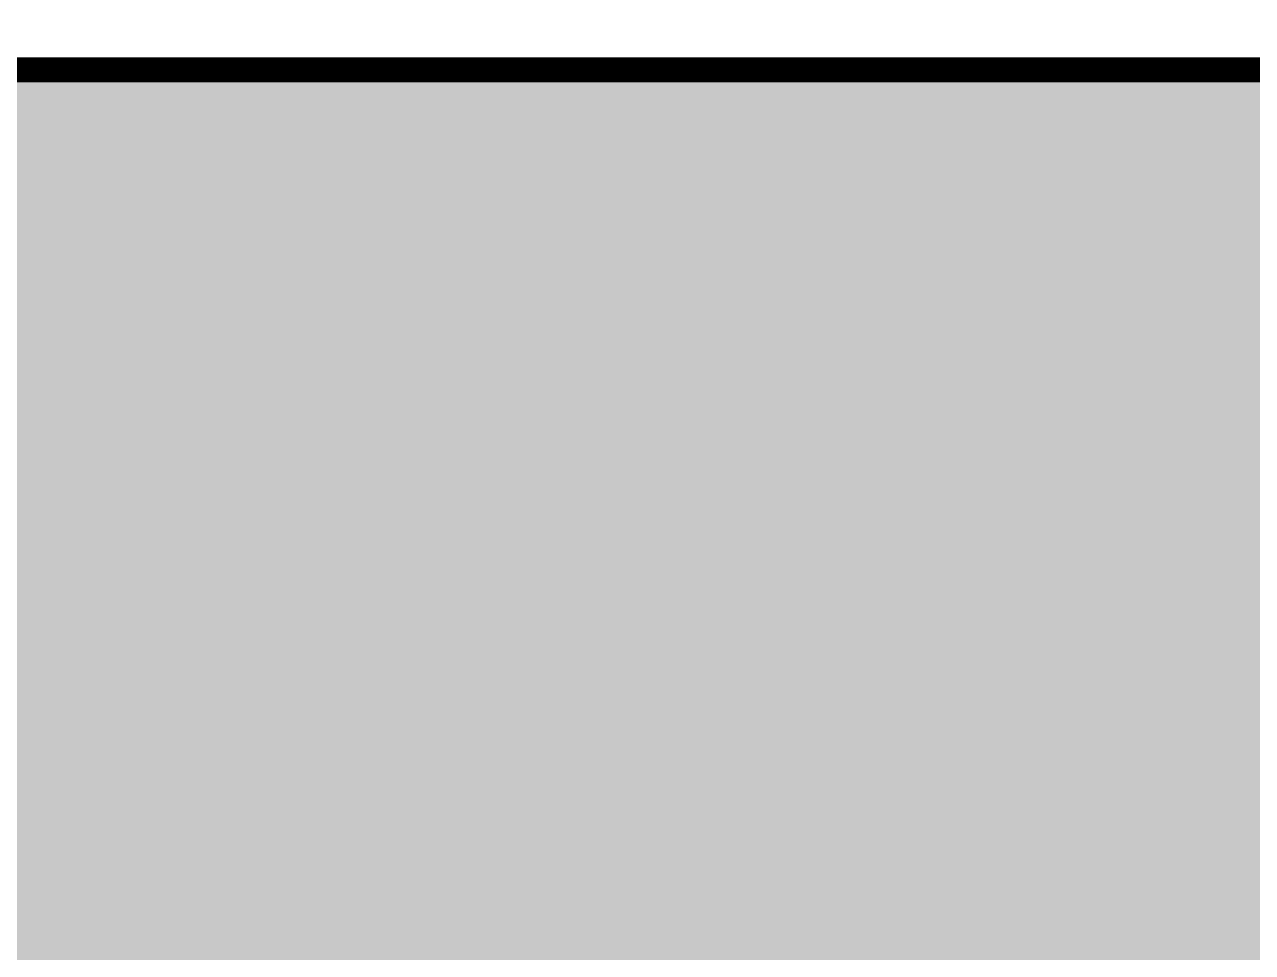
# Model space of a CAD drawing. Header units: metres. Extents: x 8 to 2416, y -346 to 476.
# Drawn here: x 134.3586 to 134.7517, y -93.5127 to -93.2155 of the extents above; entities that cross this region are included whole.
import ezdxf

# ---------------------------------------------------------------- set-up
doc = ezdxf.new("R2010")
doc.units = ezdxf.units.M
doc.layers.add('PLAFON', color=253, linetype='Continuous', lineweight=5)
doc.layers.add('PLAFON-MADERA', color=33, linetype='Continuous', lineweight=5)

msp = doc.modelspace()

# ---------------------------------------------------------------- hatches: boundary and pattern name
at = {"layer": 'PLAFON', "transparency": 33554477}
h = msp.add_hatch(color=256, dxfattribs=at)
h.dxf.hatch_style = 1
edge = h.paths.add_edge_path()
edge.add_line((131.78707, -98.83004), (133.86704, -98.83004))
edge.add_arc((133.83983, -98.75773), 0.07726, 290.6182, 358.2823)
edge.add_line((133.91707, -98.76004), (133.91707, -97.00004))
edge.add_arc((133.8388, -97.00879), 0.07876, 6.375, 89.0316)
edge.add_line((133.84013, -96.93004), (131.78707, -96.93004))
edge.add_arc((131.78707, -97.00004), 0.07, 90, 180)
edge.add_line((131.71707, -97.00004), (131.71707, -98.76004))
edge.add_arc((131.78707, -98.76004), 0.07, 180, 270)
edge = h.paths.add_edge_path(flags=17)
edge.add_arc((131.78707, -97.00004), 0.07, 90, 180, ccw=False)
edge.add_arc((131.78707, -97.00004), 0.07, 90, 180)
edge = h.paths.add_edge_path(flags=17)
edge.add_arc((131.78707, -98.76004), 0.07, 180, 270)
edge.add_arc((131.78707, -98.76004), 0.07, 180, 270)
edge = h.paths.add_edge_path(flags=17)
edge.add_line((133.84013, -96.93004), (131.78707, -96.93004))
edge.add_line((133.84013, -96.93004), (131.78707, -96.93004))
edge = h.paths.add_edge_path(flags=17)
edge.add_arc((133.8388, -97.00879), 0.07876, 6.375, 89.0316)
edge.add_arc((133.8388, -97.00879), 0.07876, 6.375, 89.0316)
edge = h.paths.add_edge_path(flags=17)
edge.add_line((133.91707, -98.76004), (133.91707, -97.00004))
edge.add_line((133.91707, -98.76004), (133.91707, -97.00004))
edge = h.paths.add_edge_path(flags=17)
edge.add_arc((133.83983, -98.75773), 0.07726, 290.6182, 358.2823)
edge.add_arc((133.83983, -98.75773), 0.07726, 290.6182, 358.2823)
edge = h.paths.add_edge_path(flags=17)
edge.add_line((131.78707, -98.83004), (133.86704, -98.83004))
edge.add_line((131.78707, -98.83004), (133.86704, -98.83004))
edge = h.paths.add_edge_path(flags=17)
edge.add_line((131.71707, -97.00004), (131.71707, -98.76004))
edge.add_line((131.71707, -97.00004), (131.71707, -98.76004))
edge = h.paths.add_edge_path()
edge.add_line((133.60959, -90.63555), (133.60959, -91.94555))
edge.add_arc((133.67959, -91.94555), 0.07, 180, 270)
edge.add_line((133.67959, -92.01555), (134.73959, -92.01555))
h = msp.add_hatch(color=256, dxfattribs=at)
h.dxf.hatch_style = 1
edge = h.paths.add_edge_path()
edge.add_line((134.11707, -95.40004), (134.11707, -96.71004))
edge.add_arc((134.18707, -96.71004), 0.07, 180, 270)
edge.add_line((134.18707, -96.78004), (135.24707, -96.78004))
edge.add_line((135.24707, -96.78004), (135.86707, -96.78004))
edge.add_arc((135.83986, -96.70773), 0.07726, 290.6182, 358.2823)
edge.add_line((135.91709, -96.71004), (135.91709, -93.30004))
edge.add_arc((135.83882, -93.30879), 0.07876, 6.375, 89.0316)
edge.add_line((135.84015, -93.23004), (134.18707, -93.23004))
edge.add_arc((134.18707, -93.30004), 0.07, 90, 180)
edge.add_line((134.11707, -93.30004), (134.11707, -95.40004))

# ---------------------------------------------------------------- linework, layer by layer
at = {"layer": 'PLAFON-MADERA', "const_width": 0.008}
msp.add_lwpolyline([(135.24707, -96.78004), (135.86707, -96.78004, 0.304129), (135.91709, -96.71004), (135.91709, -93.30004, 0.377154), (135.84015, -93.23004), (134.18707, -93.23004, 0.414214), (134.11707, -93.30004), (134.11707, -95.40004)], format="xyb", dxfattribs=at)

doc.saveas('drawing.dxf')
